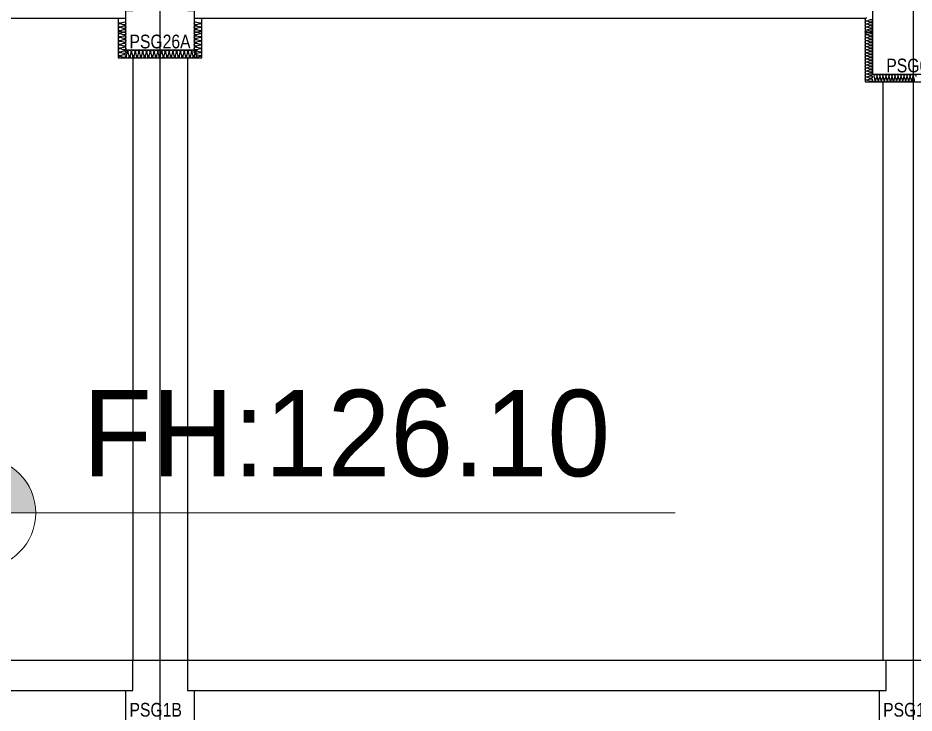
# Model space of a CAD drawing. Header units: millimetres. Extents: x 4754612 to 5801174, y 2368242 to 2777223.
# Drawn here: x 4938588 to 4951670, y 2606980 to 2617122 of the extents above; entities that cross this region are included whole.
import ezdxf
from ezdxf.enums import TextEntityAlignment as Align

# ---------------------------------------------------------------- set-up
doc = ezdxf.new("R2010")
doc.units = ezdxf.units.MM
doc.header["$LTSCALE"] = 1000
doc.linetypes.add('CEN', pattern=[6.2, 6, -0.1, 0, -0.1])
doc.layers.get('DEFPOINTS').update_dxf_attribs({"color": 151})
for name, color, linetype in [('A-ELE-8', 8, 'Continuous'), ('A-TEX-SYM', 3, 'Continuous'), ('A-중심선', 10, 'CEN'), ('CON', 2, 'Continuous'), ('INS', 251, 'Continuous')]:
    doc.layers.add(name, color=color, linetype=linetype)
doc.layers.add('박스', color=6, linetype='Continuous', lineweight=15)
doc.styles.add('A.NARROW', font='ARIALN.TTF')
doc.styles.add('돋움', font='')
doc.styles.get('돋움').set_extended_font_data('Dotum')

# ---------------------------------------------------------------- blocks, each defined once
blk = doc.blocks.new('zw$CF19')
at = {"layer": 'CON'}
blk.add_lwpolyline([(-500, -1100), (-500, -440), (-400, -440), (-400, 0), (400, 0), (400, -440), (500, -440), (500, -1100)], close=True, dxfattribs=at)
at = {"layer": 'DEFPOINTS', "style": 'A.NARROW'}
for s, p in [('PSG1B', (-446, -722, 0)), ('PSG1C', (-446, -972, 0))]:
    blk.add_text(s, height=200, dxfattribs=at).set_placement(p, align=Align.MIDDLE_LEFT)

msp = doc.modelspace()

# ---------------------------------------------------------------- hatches: boundary and pattern name
at = {"layer": '박스', "ltscale": 0.1}
h = msp.add_hatch(dxfattribs=at)
h.set_pattern_fill('ANSI31', color=256, scale=1.006801)
h.set_pattern_definition([(45, (4776238.82142, 2549520.20284), (-0.08898951466, 0.08898951466), [])])
h.paths.add_polyline_path([(4938043.213, 2610704.787), (4938043.213, 2609899.346), (4938848.654, 2609899.346, 0.414213562)])
h.paths.add_polyline_path([(4938043.213, 2609899.346), (4937237.772, 2609899.346, 0.414213562), (4938043.213, 2609093.905)])

# ---------------------------------------------------------------- linework, layer by layer
at = {"layer": 'A-ELE-8'}
for p, q in [((4940263.3, 2616539.621), (4940263.3, 2607749.621)), ((4941063.3, 2616539.621), (4941063.3, 2607749.621)), ((4951213.3, 2616189.621), (4951213.3, 2607749.621))]:
    msp.add_line(p, q, dxfattribs=at)
at = {"layer": 'A-중심선', "ltscale": 5}
for p, q in [((4940663.3, 2560495.412), (4940663.3, 2645427.791)), ((4951663.3, 2560495.412), (4951663.3, 2645427.791)), ((4867905.529, 2607749.621), (5176073.3, 2607749.621))]:
    msp.add_line(p, q, dxfattribs=at)
at = {"layer": 'CON'}
for p, q in [((4907563.3, 2607749.621), (5116763.3, 2607749.621)), ((4930163.3, 2607309.621), (4940163.3, 2607309.621)), ((4941163.3, 2607309.621), (4951163.3, 2607309.621))]:
    msp.add_line(p, q, dxfattribs=at)
for points in [[(4941163.3, 2617229.621), (4941163.3, 2616649.621), (4940163.3, 2616649.621), (4940163.3, 2617229.621), (4940263.3, 2617229.621), (4940263.3, 2617649.621), (4941063.3, 2617649.621), (4941063.3, 2617229.621)], [(4951063.3, 2617229.621), (4951063.3, 2616299.621), (4952263.3, 2616299.621), (4952263.3, 2616999.621), (4952163.3, 2616999.621), (4952163.3, 2617649.621), (4951163.3, 2617649.621), (4951163.3, 2617229.621)]]:
    msp.add_lwpolyline(points, close=True, dxfattribs=at)
at = {"layer": 'INS'}
for p, q in [((4930163.3, 2617119.621), (4940163.3, 2617119.621)), ((4941163.3, 2617119.621), (4950953.3, 2617119.621))]:
    msp.add_line(p, q, dxfattribs=at)
for points in [[(4940053.3, 2617119.621), (4940053.3, 2616539.621), (4941273.3, 2616539.621), (4941273.3, 2617119.621)], [(4950953.3, 2617119.621), (4950953.3, 2616189.621), (4952373.3, 2616189.621), (4952373.3, 2616999.621)]]:
    msp.add_lwpolyline(points, dxfattribs=at)
for points in [[(4940053.3, 2617069.621, 0.524855656), (4940083.11, 2617049.051), (4940133.49, 2617062.691, -1.449197861), (4940133.49, 2617021.551), (4940083.11, 2617035.191, 0.524855656), (4940053.3, 2617014.621, 0.524855656), (4940083.11, 2616994.051), (4940133.49, 2617007.691, -1.449197861), (4940133.49, 2616966.551), (4940083.11, 2616980.191, 0.524855656), (4940053.3, 2616959.621, 0.524855656), (4940083.11, 2616939.051), (4940133.49, 2616952.691, -1.449197861), (4940133.49, 2616911.551), (4940083.11, 2616925.191, 0.524855656), (4940053.3, 2616904.621, 0.63756708), (4940083.11, 2616904.051), (4940133.49, 2616917.691, -1.449197861), (4940133.49, 2616876.551), (4940083.11, 2616890.191, 0.524855656), (4940053.3, 2616869.621, 0.524855656), (4940083.11, 2616849.051), (4940133.49, 2616862.691, -1.449197861), (4940133.49, 2616821.551), (4940083.11, 2616835.191, 0.524855656), (4940053.3, 2616814.621, 0.524855656), (4940083.11, 2616794.051), (4940133.49, 2616807.691, -1.449197861), (4940133.49, 2616766.551), (4940083.11, 2616780.191, 0.524855656), (4940053.3, 2616759.621, 0.524855656), (4940083.11, 2616739.051), (4940133.49, 2616752.691, -1.449197861), (4940133.49, 2616711.551), (4940083.11, 2616725.191, 0.524855656), (4940053.3, 2616704.621, 0.524855656), (4940083.11, 2616684.051), (4940133.49, 2616697.691, -1.449197861), (4940133.49, 2616656.551), (4940083.11, 2616670.191, 0.524855656), (4940053.3, 2616649.621, 0.524855656), (4940083.11, 2616629.051), (4940133.49, 2616642.691, -1.449197861), (4940133.49, 2616601.551), (4940083.11, 2616615.191, 0.524855656), (4940053.3, 2616594.621, 0.524855656), (4940083.11, 2616574.051), (4940133.49, 2616587.691, -1.449197861), (4940133.49, 2616546.551), (4940083.11, 2616560.191, 0.524855656), (4940053.3, 2616539.621)], [(4941273.3, 2616539.621, 0.524855656), (4941243.49, 2616560.191), (4941193.11, 2616546.551, -1.449197861), (4941193.11, 2616587.691), (4941243.49, 2616574.051, 0.524855656), (4941273.3, 2616594.621, 0.524855656), (4941243.49, 2616615.191), (4941193.11, 2616601.551, -1.449197861), (4941193.11, 2616642.691), (4941243.49, 2616629.051, 0.524855656), (4941273.3, 2616649.621, 0.524855656), (4941243.49, 2616670.191), (4941193.11, 2616656.551, -1.449197861), (4941193.11, 2616697.691), (4941243.49, 2616684.051, 0.524855656), (4941273.3, 2616704.621, 0.524855656), (4941243.49, 2616725.191), (4941193.11, 2616711.551, -1.449197861), (4941193.11, 2616752.691), (4941243.49, 2616739.051, 0.524855656), (4941273.3, 2616759.621, 0.524855656), (4941243.49, 2616780.191), (4941193.11, 2616766.551, -1.449197861), (4941193.11, 2616807.691), (4941243.49, 2616794.051, 0.524855656), (4941273.3, 2616814.621, 0.524855656), (4941243.49, 2616835.191), (4941193.11, 2616821.551, -1.449197861), (4941193.11, 2616862.691), (4941243.49, 2616849.051, 0.524855656), (4941273.3, 2616869.621, 0.524855656), (4941243.49, 2616890.191), (4941193.11, 2616876.551, -1.449197861), (4941193.11, 2616917.691), (4941243.49, 2616904.051, 0.63756708), (4941273.3, 2616904.621, 0.524855656), (4941243.49, 2616925.191), (4941193.11, 2616911.551, -1.449197861), (4941193.11, 2616952.691), (4941243.49, 2616939.051, 0.524855656), (4941273.3, 2616959.621, 0.524855656), (4941243.49, 2616980.191), (4941193.11, 2616966.551, -1.449197861), (4941193.11, 2617007.691), (4941243.49, 2616994.051, 0.524855656), (4941273.3, 2617014.621, 0.524855656), (4941243.49, 2617035.191), (4941193.11, 2617021.551, -1.449197861), (4941193.11, 2617062.691), (4941243.49, 2617049.051, 0.524855656), (4941273.3, 2617069.621)], [(4950978.6, 2617119.621, 1.34), (4950978.6, 2617081.121), (4951033.388, 2617097.558, -1.34), (4951033.388, 2617059.058), (4950978.6, 2617075.495), (4950978.6, 2617075.495, 1.34), (4950978.6, 2617036.995), (4951033.388, 2617053.432, -1.34), (4951033.388, 2617014.932), (4950978.6, 2617031.369), (4950978.6, 2617031.369, 1.34), (4950978.6, 2616992.869), (4951033.388, 2617009.306, -1.34), (4951033.388, 2616970.806), (4950978.6, 2616987.244), (4950978.6, 2616987.244, 1.34), (4950978.6, 2616948.744), (4951033.388, 2616965.181, -1.34), (4951033.388, 2616926.681), (4950978.6, 2616943.118), (4950978.6, 2616943.118, 1.34), (4950978.6, 2616904.618), (4951033.388, 2616921.055, -2.788648649), (4951033.388, 2616902.555), (4950978.6, 2616918.992), (4950978.6, 2616918.992, 1.34), (4950978.6, 2616880.492), (4951033.388, 2616896.929, -1.34), (4951033.388, 2616858.429), (4950978.6, 2616874.866), (4950978.6, 2616874.866, 1.34), (4950978.6, 2616836.366), (4951033.388, 2616852.803, -1.34), (4951033.388, 2616814.303), (4950978.6, 2616830.74), (4950978.6, 2616830.74, 1.34), (4950978.6, 2616792.24), (4951033.388, 2616808.677, -1.34), (4951033.388, 2616770.177), (4950978.6, 2616786.614), (4950978.6, 2616786.614, 1.34), (4950978.6, 2616748.114), (4951033.388, 2616764.551, -1.34), (4951033.388, 2616726.051), (4950978.6, 2616742.488), (4950978.6, 2616742.488, 1.34), (4950978.6, 2616703.988), (4951033.388, 2616720.425, -1.34), (4951033.388, 2616681.925), (4950978.6, 2616698.362), (4950978.6, 2616698.362, 1.34), (4950978.6, 2616659.862), (4951033.388, 2616676.299, -1.34), (4951033.388, 2616637.799), (4950978.6, 2616654.236), (4950978.6, 2616654.236, 1.34), (4950978.6, 2616615.736), (4951033.388, 2616632.173, -1.34), (4951033.388, 2616593.673), (4950978.6, 2616610.11), (4950978.6, 2616610.11, 1.34), (4950978.6, 2616571.61), (4951033.388, 2616588.047, -1.34), (4951033.388, 2616549.547), (4950978.6, 2616565.984), (4950978.6, 2616565.984, 1.34), (4950978.6, 2616527.484), (4951033.388, 2616543.921, -1.34), (4951033.388, 2616505.421), (4950978.6, 2616521.858), (4950978.6, 2616521.858, 1.34), (4950978.6, 2616483.358), (4951033.388, 2616499.795, -1.34), (4951033.388, 2616461.295), (4950978.6, 2616477.732), (4950978.6, 2616477.732, 1.34), (4950978.6, 2616439.232), (4951033.388, 2616455.669, -1.34), (4951033.388, 2616417.169), (4950978.6, 2616433.606), (4950978.6, 2616433.606, 1.34), (4950978.6, 2616395.106), (4951033.388, 2616411.543, -1.34), (4951033.388, 2616373.043), (4950978.6, 2616389.48), (4950978.6, 2616389.48, 1.34), (4950978.6, 2616350.98), (4951033.388, 2616367.417, -1.34), (4951033.388, 2616328.917), (4950978.6, 2616345.354), (4950978.6, 2616345.354, 1.34), (4950978.6, 2616306.854), (4951033.388, 2616323.291, -1.34), (4951033.388, 2616284.791), (4950978.6, 2616301.228), (4950978.6, 2616301.228, 1.34), (4950978.6, 2616262.728), (4951033.388, 2616279.165, -1.34), (4951033.388, 2616240.665), (4950978.6, 2616257.102), (4950978.6, 2616257.102, 1.34), (4950978.6, 2616218.602), (4951033.388, 2616235.039, -1.34), (4951033.388, 2616196.539), (4950978.6, 2616212.976)], [(4940163.3, 2616649.621, -0.524855656), (4940183.87, 2616619.811), (4940170.23, 2616569.431, 1.449197861), (4940211.37, 2616569.431), (4940197.73, 2616619.811, -0.524855656), (4940218.3, 2616649.621, -0.524855656), (4940238.87, 2616619.811), (4940225.23, 2616569.431, 1.449197861), (4940266.37, 2616569.431), (4940252.73, 2616619.811, -0.524855656), (4940273.3, 2616649.621, -0.524855656), (4940293.87, 2616619.811), (4940280.23, 2616569.431, 1.449197861), (4940321.37, 2616569.431), (4940307.73, 2616619.811, -0.524855656), (4940328.3, 2616649.621, -0.524855656), (4940348.87, 2616619.811), (4940335.23, 2616569.431, 1.449197861), (4940376.37, 2616569.431), (4940362.73, 2616619.811, -0.524855656), (4940383.3, 2616649.621, -0.524855656), (4940403.87, 2616619.811), (4940390.23, 2616569.431, 1.449197861), (4940431.37, 2616569.431), (4940417.73, 2616619.811, -0.524855656), (4940438.3, 2616649.621, -0.524855656), (4940458.87, 2616619.811), (4940445.23, 2616569.431, 1.449197861), (4940486.37, 2616569.431), (4940472.73, 2616619.811, -0.524855656), (4940493.3, 2616649.621, -0.524855656), (4940513.87, 2616619.811), (4940500.23, 2616569.431, 1.449197861), (4940541.37, 2616569.431), (4940527.73, 2616619.811, -0.524855656), (4940548.3, 2616649.621, -0.524855656), (4940568.87, 2616619.811), (4940555.23, 2616569.431, 1.449197861), (4940596.37, 2616569.431), (4940582.73, 2616619.811, -0.524855656), (4940603.3, 2616649.621, -0.524855656), (4940623.87, 2616619.811), (4940610.23, 2616569.431, 1.449197861), (4940651.37, 2616569.431), (4940637.73, 2616619.811, -0.524855656), (4940658.3, 2616649.621, -0.524855656), (4940678.87, 2616619.811), (4940665.23, 2616569.431, 1.449197861), (4940706.37, 2616569.431), (4940692.73, 2616619.811, -0.524855656), (4940713.3, 2616649.621, -0.524855656), (4940733.87, 2616619.811), (4940720.23, 2616569.431, 1.449197861), (4940761.37, 2616569.431), (4940747.73, 2616619.811, -0.524855656), (4940768.3, 2616649.621, -0.524855656), (4940788.87, 2616619.811), (4940775.23, 2616569.431, 1.449197861), (4940816.37, 2616569.431), (4940802.73, 2616619.811, -0.524855656), (4940823.3, 2616649.621, -0.524855656), (4940843.87, 2616619.811), (4940830.23, 2616569.431, 1.449197861), (4940871.37, 2616569.431), (4940857.73, 2616619.811, -0.524855656), (4940878.3, 2616649.621, -0.524855656), (4940898.87, 2616619.811), (4940885.23, 2616569.431, 1.449197861), (4940926.37, 2616569.431), (4940912.73, 2616619.811, -0.524855656), (4940933.3, 2616649.621, -0.524855656), (4940953.87, 2616619.811), (4940940.23, 2616569.431, 1.449197861), (4940981.37, 2616569.431), (4940967.73, 2616619.811, -0.524855656), (4940988.3, 2616649.621, -0.524855656), (4941008.87, 2616619.811), (4940995.23, 2616569.431, 1.449197861), (4941036.37, 2616569.431), (4941022.73, 2616619.811, -0.524855656), (4941043.3, 2616649.621, -0.524855656), (4941063.87, 2616619.811), (4941050.23, 2616569.431, 1.449197861), (4941091.37, 2616569.431), (4941077.73, 2616619.811, -0.524855656), (4941098.3, 2616649.621, -0.524855656), (4941118.87, 2616619.811), (4941105.23, 2616569.431, 1.449197861), (4941146.37, 2616569.431), (4941132.73, 2616619.811, -0.524855656), (4941153.3, 2616649.621, -0.524855656), (4941173.87, 2616619.811), (4941160.23, 2616569.431, 1.449197861), (4941201.37, 2616569.431), (4941187.73, 2616619.811, -0.524855656), (4941208.3, 2616649.621)], [(4951063.3, 2616214.921, 1.34), (4951101.8, 2616214.921), (4951085.363, 2616269.709, -1.34), (4951123.863, 2616269.709), (4951107.426, 2616214.921), (4951107.426, 2616214.921, 1.34), (4951145.926, 2616214.921), (4951129.489, 2616269.709, -1.34), (4951167.989, 2616269.709), (4951151.552, 2616214.921), (4951151.552, 2616214.921, 1.34), (4951190.052, 2616214.921), (4951173.615, 2616269.709, -1.34), (4951212.115, 2616269.709), (4951195.678, 2616214.921), (4951195.678, 2616214.921, 1.34), (4951234.178, 2616214.921), (4951217.741, 2616269.709, -1.34), (4951256.241, 2616269.709), (4951239.804, 2616214.921), (4951239.804, 2616214.921, 1.34), (4951278.304, 2616214.921), (4951261.867, 2616269.709, -1.34), (4951300.367, 2616269.709), (4951283.93, 2616214.921), (4951283.93, 2616214.921, 1.34), (4951322.43, 2616214.921), (4951305.993, 2616269.709, -1.34), (4951344.493, 2616269.709), (4951328.056, 2616214.921), (4951328.056, 2616214.921, 1.34), (4951366.556, 2616214.921), (4951350.119, 2616269.709, -1.34), (4951388.619, 2616269.709), (4951372.182, 2616214.921), (4951372.182, 2616214.921, 1.34), (4951410.682, 2616214.921), (4951394.245, 2616269.709, -1.34), (4951432.745, 2616269.709), (4951416.308, 2616214.921), (4951416.308, 2616214.921, 1.34), (4951454.808, 2616214.921), (4951438.371, 2616269.709, -1.34), (4951476.871, 2616269.709), (4951460.434, 2616214.921), (4951460.434, 2616214.921, 1.34), (4951498.934, 2616214.921), (4951482.497, 2616269.709, -1.34), (4951520.997, 2616269.709), (4951504.56, 2616214.921), (4951504.56, 2616214.921, 1.34), (4951543.06, 2616214.921), (4951526.623, 2616269.709, -1.34), (4951565.123, 2616269.709), (4951548.686, 2616214.921), (4951548.686, 2616214.921, 1.34), (4951587.186, 2616214.921), (4951570.749, 2616269.709, -1.34), (4951609.249, 2616269.709), (4951592.812, 2616214.921), (4951592.812, 2616214.921, 1.34), (4951631.312, 2616214.921), (4951614.875, 2616269.709, -1.34), (4951653.375, 2616269.709), (4951636.938, 2616214.921), (4951636.938, 2616214.921, 1.34), (4951675.438, 2616214.921), (4951659.001, 2616269.709, -1.34), (4951697.501, 2616269.709)]]:
    msp.add_lwpolyline(points, format="xyb", dxfattribs=at)
at = {"layer": '박스', "ltscale": 0.1}
msp.add_line((4936854.827, 2609899.346), (4948183.885, 2609899.346), dxfattribs=at)
msp.add_circle((4938043.213, 2609899.346), 805.441, dxfattribs=at)

# ---------------------------------------------------------------- block references
at = {"layer": 'CON'}
for p in [(4940663.3, 2607749.621), (4951663.3, 2607749.621)]:
    msp.add_blockref('zw$CF19', p, dxfattribs=at)

# ---------------------------------------------------------------- texts
at = {"layer": 'A-TEX-SYM', "style": '돋움'}
msp.add_text('FH:126.10', height=1260, dxfattribs=at).set_placement((4939536.616, 2610435.462))
at = {"layer": 'DEFPOINTS', "style": 'A.NARROW'}
for s, p in [('PSG26A', (4940216.827, 2616777.996, 0)), ('PSG65', (4951264.344, 2616427.996, 0))]:
    msp.add_text(s, height=200, dxfattribs=at).set_placement(p, align=Align.MIDDLE_LEFT)

doc.saveas('drawing.dxf')
